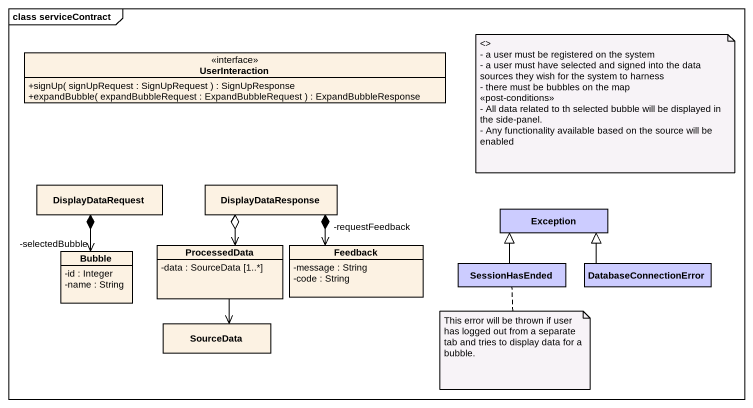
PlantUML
@startuml
mainframe class serviceContract
hide circle
hide empty members
skinparam classAttributeIconSize 0
interface UserInteraction {
  +signUp( signUpRequest : SignUpRequest ) : SignUpResponse
  +expandBubble( expandBubbleRequest : ExpandBubbleRequest ) : ExpandBubbleResponse
}
class DisplayDataRequest
class DisplayDataResponse
class "Exception" as Exception_ #CCCCFF
class Bubble {
  -id : Integer
  -name : String
}
class ProcessedData {
  -data : SourceData [1..*]
}
class Feedback {
  -message : String
  -code : String
}
class SessionHasEnded #CCCCFF
class DatabaseConnectionError #CCCCFF
class SourceData
DisplayDataRequest *--> "-selectedBubble" Bubble
DisplayDataResponse o--> ProcessedData
DisplayDataResponse *--> "-requestFeedback" Feedback
ProcessedData --> SourceData
SessionHasEnded -up-|> Exception_
DatabaseConnectionError -left-|> Exception_
note as N1
  <>
  - a user must be registered on the system
  - a user must have selected and signed into the data sources they wish for the system to harness
  - there must be bubbles on the map
  <<post-conditions>>
  - All data related to th selected bubble will be displayed in the side-panel.
  - Any functionality available based on the source will be enabled
end note
note bottom of SessionHasEnded : This error will be thrown if user has logged out from a separate tab and tries to display data for a bubble.
@enduml
